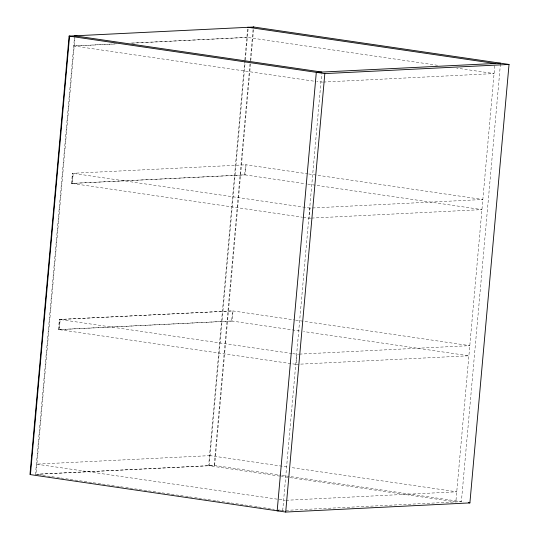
<?xml version="1.0" encoding="UTF-8"?>
<svg xmlns="http://www.w3.org/2000/svg" width="539" height="539" viewBox="0 0 539 539"><rect width="100%" height="100%" fill="white"/><g stroke="black" fill="none" stroke-linecap="round" stroke-linejoin="round"><path stroke-width="0.4" stroke-dasharray="2.69 2.02" d="M74.894 38.229L35.972 474.347L35.493 474.28L74.625 35.823M59.384 319.472L233.01 310.936L232.107 321.055L58.96 329.659L58.481 329.585L59.384 319.472L232.538 310.868L294.489 319.95M71.525 183.435L72.428 173.315L246.053 164.786L245.151 174.906L71.525 183.435L244.679 174.831L304.973 183.678M58.96 329.659L59.863 319.539M72.004 183.503L72.906 173.383L72.428 173.315M244.787 60.759L208.647 465.683L280.563 476.227M244.861 59.923L247.778 27.226M209.119 465.75L245.258 60.826M245.333 59.991L248.25 27.294M35.493 474.28L214.172 465.406L250.008 63.838M250.312 60.483L253.303 26.95M250.487 63.905L214.643 465.474L36.807 474.307M250.783 60.557L253.775 27.017M58.481 329.585L231.635 320.988L232.538 310.868M244.679 174.831L245.582 164.718L307.533 173.801M282.699 510.527L321.682 73.749M291.97 353.51L60.166 319.526L59.263 329.639L296.046 364.357L296.955 354.238L298.633 354.157M303.275 217.352L309.09 218.207L309.992 208.088L311.677 208.007M494.775 65.805L455.846 501.924L281.392 476.348M500.435 64.033L461.377 501.654L281.378 510.588M116.592 43.814L73.722 45.943L315.942 81.456M130.883 43.107L246.875 37.346L437.587 65.307M74.2 46.01L116.222 43.922M132.196 43.133L247.347 37.413M322.605 82.103L316.77 81.578M323.447 82.063L494.074 73.587L456.695 68.109M312.512 207.966L482.836 199.504L308.369 173.922M309.09 218.207L310.774 218.127M311.609 218.079L481.933 209.624L305.802 183.799M299.468 354.116L469.799 345.654L295.325 320.072M296.046 364.357L468.89 355.774L303.558 331.532M210.021 455.63L36.396 464.16L285.279 500.327M286.121 500.28L456.755 491.804L291.437 467.569M309.992 208.088L73.21 173.369L72.307 183.489L302.446 217.23M231.635 320.988L300.236 331.047M292.798 353.631L296.955 354.238M209.55 455.563L288.116 467.084M214.172 465.406L281.102 475.223M281.937 475.344L463.702 501.991M38.464 474.718L41.786 475.203M42.615 475.324L46.772 475.93M47.6 476.058L50.922 476.543M51.751 476.665L55.908 477.271M56.736 477.392L60.058 477.884M60.894 478.005L65.044 478.612M65.873 478.733L69.201 479.225M70.03 479.346L74.18 479.953M75.015 480.074L83.323 481.293M84.151 481.415L92.459 482.634M93.287 482.755L101.595 483.975M102.43 484.096L106.581 484.702M107.409 484.824L110.738 485.316M111.566 485.437L115.723 486.043M116.552 486.165L119.874 486.65M120.702 486.771L124.859 487.384M125.688 487.505L129.01 487.99M129.845 488.112L133.995 488.725M134.824 488.846L138.152 489.331M138.981 489.452L143.131 490.066M143.967 490.187L152.274 491.4M153.103 491.528L161.41 492.74M162.239 492.862L170.546 494.081M171.382 494.202L175.532 494.815M176.361 494.937L179.689 495.422M180.518 495.543L184.668 496.156M185.504 496.278L188.825 496.763M189.654 496.884L193.811 497.49M194.64 497.612L197.961 498.103M198.797 498.225L202.947 498.831M203.776 498.952L207.104 499.444M207.933 499.565L212.083 500.172M212.918 500.293L216.24 500.778M217.069 500.906L221.226 501.513M222.055 501.634L230.362 502.853M231.191 502.975L239.498 504.194M240.333 504.315L248.641 505.535M249.469 505.656L253.62 506.262M254.455 506.384L257.777 506.869M258.605 506.99L262.762 507.603M263.591 507.725L266.913 508.21M267.748 508.331L271.899 508.944M272.727 509.065L274.391 509.308M278.542 509.914L281.035 510.285"/><path stroke-width="0.81" d="M253.775 27.017L69.1 36.1L29.968 474.556L285.697 512.05L469.9 502.9L509.032 64.444L253.303 26.95M30.44 474.623L69.571 36.167M285.697 512.05L324.828 73.594L509.032 64.444M500.509 63.198L316.305 72.347L277.174 510.797L278.852 510.716M247.778 27.226L494.977 63.467M74.625 35.823L321.83 72.071M69.1 36.1L324.828 73.594M468.351 502.671L469.9 502.9"/></g></svg>
